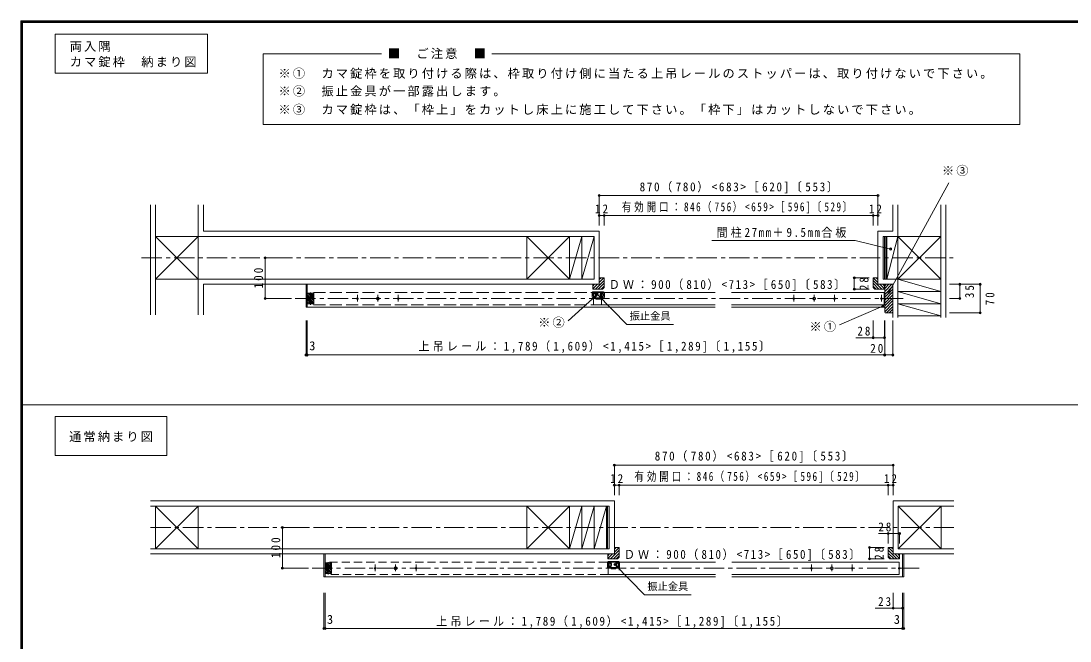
# Model space of a CAD drawing. Units: millimetres at full size, sheet at 1:10. Extents: x -2000 to 1900, y -1436 to 1392.
# Drawn here: x -2000 to 571, y -127 to 1392 of the extents above; entities that cross this region are included whole.
import ezdxf
from ezdxf.enums import TextEntityAlignment as Align

# ---------------------------------------------------------------- set-up
doc = ezdxf.new("R2010")
doc.units = ezdxf.units.MM
doc.header["$LTSCALE"] = 10
doc.header["$PDMODE"] = 32
doc.header["$PDSIZE"] = 5
for name, pattern in [('CHAIN1', [8, 5, -1, 1, -1]), ('DASHED2', [3, 2, -1]), ('DASHED3', [4, 3, -1])]:
    doc.linetypes.add(name, pattern=pattern)
for name, color, linetype, lineweight in [('0-1_通り芯', 4, 'CHAIN1', 9), ('0-2_柱', 7, 'Continuous', 9), ('0-3_仕上げ', 2, 'Continuous', 9), ('0-4_枠', 3, 'Continuous', 9), ('0-5_ケーシング', 3, 'Continuous', 9), ('0-6_扉', 6, 'Continuous', 9), ('0-7_金物', 7, 'Continuous', 9), ('0-A_文字', 7, 'Continuous', 9), ('0-B_寸法', 7, 'Continuous', 9), ('0-C_ハッチ', 3, 'Continuous', 9), ('0-D_穴', 7, 'Continuous', 9), ('F-1_図枠', 6, 'Continuous', 9)]:
    doc.layers.add(name, color=color, linetype=linetype, lineweight=lineweight)
doc.styles.add('ＭＳ ゴシック', font='')
doc.styles.get('ＭＳ ゴシック').set_extended_font_data('MS Gothic')

msp = doc.modelspace()

# ---------------------------------------------------------------- linework, layer by layer
at = {"layer": '0-1_通り芯'}
for p, q in [((-1704.54, 811.79), (284.33, 811.79)), ((-1175.53, 721.15), (-1175.53, 704.67)), ((-1125.53, 721.15), (-1125.53, 704.67)), ((-1075.53, 721.15), (-1075.53, 704.67)), ((-106.53, 721.15), (-106.53, 704.67)), ((-56.53, 721.15), (-56.53, 704.67)), ((-6.53, 721.15), (-6.53, 704.67)), ((108.47, 721.15), (108.47, 704.67)), ((-1328.09, 711.79), (163.56, 711.79)), ((-1683.03, 151.35), (286.17, 151.35)), ((-1132.03, 60.71), (-1132.03, 44.23)), ((-1082.03, 60.71), (-1082.03, 44.23)), ((-1032.03, 60.71), (-1032.03, 44.23)), ((-63.03, 60.71), (-63.03, 44.23)), ((-13.03, 60.71), (-13.03, 44.23)), ((36.97, 60.71), (36.97, 44.23)), ((-1286.81, 51.35), (200.56, 51.35))]:
    msp.add_line(p, q, dxfattribs=at)
at = {"layer": '0-2_柱'}
for p, q in [((-1670.53, 864.29), (-1565.53, 864.29)), ((-1670.53, 864.29), (-1565.53, 759.29)), ((-1670.53, 759.29), (-1565.53, 864.29)), ((-1565.53, 759.29), (-1565.53, 864.29)), ((-760.53, 864.29), (-655.53, 759.29)), ((-625.53, 864.29), (-655.53, 759.29)), ((-655.53, 864.29), (-655.53, 759.29)), ((-595.53, 864.29), (-625.53, 759.29)), ((-625.53, 864.29), (-625.53, 759.29)), ((148.97, 864.29), (253.97, 864.29)), ((148.97, 864.29), (253.97, 759.29)), ((148.97, 759.29), (253.97, 864.29)), ((148.97, 759.29), (148.97, 864.29)), ((-1670.53, 759.29), (-1565.53, 759.29)), ((253.97, 759.29), (148.97, 759.29)), ((148.97, 699.29), (253.97, 699.29)), ((253.97, 669.29), (148.97, 699.29)), ((148.97, 669.29), (253.97, 669.29)), ((-1670.53, 98.85), (-1565.53, 203.85)), ((-1565.53, 98.85), (-1565.53, 203.85)), ((-760.53, 203.85), (-655.53, 98.85)), ((-760.53, 98.85), (-655.53, 203.85)), ((-760.53, 203.85), (-760.53, 98.85)), ((-625.53, 203.85), (-655.53, 98.85)), ((-655.53, 203.85), (-655.53, 98.85)), ((-595.53, 203.85), (-625.53, 98.85)), ((-625.53, 203.85), (-625.53, 98.85)), ((-565.53, 203.85), (-595.53, 98.85)), ((-595.53, 203.85), (-595.53, 98.85)), ((-565.53, 203.85), (-565.53, 98.85)), ((-562.53, 203.85), (-562.53, 98.85)), ((149.47, 98.85), (254.47, 203.85)), ((149.47, 203.85), (254.47, 98.85)), ((254.47, 98.85), (254.47, 203.85))]:
    msp.add_line(p, q, dxfattribs=at)
for points in [[(-760.53, 864.29), (-760.53, 759.29), (-655.53, 864.29)], [(148.97, 864.29), (121.97, 759.29), (121.97, 864.29)], [(253.97, 699.29), (148.97, 729.29), (253.97, 729.29), (148.97, 759.29)], [(-1670.53, 98.85), (-1670.53, 203.85), (-1565.53, 98.85)]]:
    msp.add_lwpolyline(points, dxfattribs=at)
at = {"layer": '0-3_仕上げ'}
for p, q in [((-1683.03, 671.82), (-1683.03, 941.28)), ((-1670.53, 671.82), (-1670.53, 941.28)), ((-1565.53, 941.28), (-1565.53, 864.29)), ((-1553.03, 941.28), (-1553.03, 876.79)), ((136.47, 876.79), (136.47, 941.28)), ((148.97, 864.29), (148.97, 941.28)), ((253.97, 941.28), (253.97, 665.11)), ((266.47, 941.28), (266.47, 665.11)), ((-1553.03, 876.79), (-583.03, 876.79)), ((-583.03, 876.79), (-583.03, 746.79)), ((99.97, 876.79), (99.97, 746.79)), ((99.97, 876.79), (136.47, 876.79)), ((-1565.53, 864.29), (-595.53, 864.29)), ((-595.53, 864.29), (-595.53, 759.29)), ((112.47, 759.29), (112.47, 864.29)), ((112.47, 864.29), (148.97, 864.29)), ((115.97, 759.29), (115.97, 864.29)), ((118.97, 759.29), (118.97, 864.29)), ((-595.53, 759.29), (-1565.53, 759.29)), ((-1565.53, 671.82), (-1565.53, 759.29)), ((-583.03, 746.79), (-1553.03, 746.79)), ((-1553.03, 671.82), (-1553.03, 746.79)), ((99.97, 746.79), (136.97, 746.79)), ((112.47, 759.29), (148.97, 759.29)), ((136.47, 746.79), (136.47, 665.11)), ((148.97, 759.29), (148.97, 665.11)), ((-1683.03, 216.35), (-1427.4, 216.35)), ((136.97, 216.35), (136.97, 86.35)), ((136.97, 216.35), (286.17, 216.35)), ((-1683.03, 203.85), (-558.53, 203.85)), ((-558.53, 203.85), (-558.53, 98.85)), ((149.47, 203.85), (149.47, 98.85)), ((149.47, 203.85), (286.17, 203.85)), ((-1427.4, 98.85), (-1683.03, 98.85)), ((-558.53, 98.85), (-1427.4, 98.85)), ((136.97, 86.35), (286.17, 86.35)), ((149.47, 98.85), (286.17, 98.85))]:
    msp.add_line(p, q, dxfattribs=at)
msp.add_lwpolyline([(-1427.4, 216.35), (-546.03, 216.35), (-546.03, 86.35), (-1683.03, 86.35)], dxfattribs=at)
at = {"layer": '0-4_枠'}
for p, q in [((-1301.53, 746.79), (-1301.53, 690.79)), ((-1298.53, 746.79), (-1298.53, 690.79)), ((115.97, 734.79), (115.97, 746.79)), ((116.47, 678.2), (116.47, 746.79)), ((136.47, 676.79), (136.47, 746.79)), ((-1301.53, 690.79), (-299.03, 690.79)), ((-259.03, 690.79), (116.47, 690.79)), ((116.47, 678.2), (117.88, 676.79)), ((136.47, 676.79), (117.88, 676.79)), ((-1258.03, 86.35), (-1258.03, 30.35)), ((-1255.03, 86.35), (-1255.03, 30.35)), ((159.97, 30.35), (159.97, 86.35)), ((162.97, 30.35), (162.97, 86.35)), ((-1255.03, 64.35), (-1239.03, 64.35)), ((-1239.03, 64.35), (-1239.03, 38.35)), ((-1258.03, 30.35), (-298.53, 30.35)), ((-1255.03, 38.35), (-1239.03, 38.35)), ((-258.53, 30.35), (162.97, 30.35))]:
    msp.add_line(p, q, dxfattribs=at)
at = {"layer": '0-5_ケーシング'}
for p, q in [((-599.03, 734.79), (-599.03, 746.79)), ((-599.03, 746.79), (-583.03, 746.79)), ((87.97, 738.79), (87.97, 762.79)), ((87.97, 762.79), (99.97, 762.79)), ((99.97, 762.79), (99.97, 746.79)), ((99.97, 746.79), (136.97, 746.79)), ((-1298.53, 724.79), (-1282.53, 724.79)), ((-1282.53, 724.79), (-1282.53, 698.79)), ((-575.03, 734.79), (-599.03, 734.79)), ((-1298.53, 698.79), (-1282.53, 698.79)), ((-562.03, 86.35), (-546.03, 86.35)), ((-562.03, 74.35), (-562.03, 86.35)), ((-546.03, 102.35), (-534.03, 102.35)), ((-546.03, 86.35), (-546.03, 102.35)), ((-538.03, 74.35), (-534.03, 78.35)), ((-534.03, 78.35), (-534.03, 102.35)), ((124.97, 78.35), (124.97, 102.35)), ((124.97, 102.35), (136.97, 102.35)), ((136.97, 102.35), (136.97, 86.35)), ((136.97, 86.35), (152.97, 86.35)), ((152.97, 86.35), (152.97, 74.35)), ((-538.03, 74.35), (-562.03, 74.35))]:
    msp.add_line(p, q, dxfattribs=at)
for points in [[(-583.03, 746.79), (-583.03, 762.79), (-571.03, 762.79)], [(-575.03, 734.79), (-571.03, 738.79), (-571.03, 762.79)], [(87.97, 738.79), (91.97, 734.79), (115.97, 734.79)], [(124.97, 78.35), (128.97, 74.35), (152.97, 74.35)]]:
    msp.add_lwpolyline(points, dxfattribs=at)
at = {"layer": '0-6_扉', "linetype": 'DASHED3'}
for p, q in [((-533.53, 726.79), (-1290.53, 726.79)), ((-1290.53, 696.79), (-1290.53, 726.79)), ((-577.53, 726.79), (-577.53, 696.79)), ((-533.53, 696.79), (-1290.53, 696.79))]:
    msp.add_line(p, q, dxfattribs=at)
at = {"layer": '0-6_扉'}
for p, q in [((-597.53, 726.79), (-597.53, 696.79)), ((-299.03, 726.79), (-597.53, 726.79)), ((115.47, 726.79), (-259.03, 726.79)), ((115.47, 696.79), (115.47, 726.79)), ((-299.03, 696.79), (-597.53, 696.79)), ((115.47, 696.79), (-259.03, 696.79)), ((-1247.03, 66.35), (-1247.03, 36.35)), ((-561.03, 66.35), (-561.03, 36.35)), ((-298.53, 66.35), (-561.03, 66.35)), ((151.97, 66.35), (-258.53, 66.35)), ((151.97, 36.35), (151.97, 66.35)), ((-298.53, 36.35), (-561.03, 36.35)), ((151.97, 36.35), (-258.53, 36.35))]:
    msp.add_line(p, q, dxfattribs=at)
at = {"layer": '0-6_扉', "linetype": 'DASHED2'}
for p, q in [((-534.03, 66.35), (-1247.03, 66.35)), ((-534.03, 66.35), (-534.03, 36.35)), ((-561.03, 36.35), (-1247.03, 36.35))]:
    msp.add_line(p, q, dxfattribs=at)
at = {"layer": '0-7_金物'}
for p, q in [((-600.53, 726.29), (-600.53, 715.29)), ((-598.53, 728.29), (-572.53, 728.29)), ((-598.53, 719.29), (-598.53, 722.29)), ((-596.53, 719.29), (-596.53, 722.29)), ((-592.53, 722.29), (-592.53, 719.29)), ((-590.53, 719.29), (-590.53, 722.29)), ((-580.53, 722.29), (-580.53, 719.29)), ((-578.53, 719.29), (-578.53, 722.29)), ((-574.53, 722.29), (-574.53, 719.29)), ((-572.53, 722.29), (-572.53, 719.29)), ((-570.53, 715.29), (-570.53, 726.29)), ((-598.53, 713.29), (-572.53, 713.29)), ((-591.53, 712.79), (-591.53, 710.79)), ((-591.03, 710.29), (-580.03, 710.29)), ((-579.53, 712.79), (-579.53, 710.79)), ((-563.03, 65.85), (-563.03, 54.85)), ((-561.03, 67.85), (-535.03, 67.85)), ((-561.03, 58.85), (-561.03, 61.85)), ((-561.03, 52.85), (-535.03, 52.85)), ((-559.03, 58.85), (-559.03, 61.85)), ((-555.03, 61.85), (-555.03, 58.85)), ((-554.03, 52.35), (-554.03, 50.35)), ((-553.03, 58.85), (-553.03, 61.85)), ((-543.03, 61.85), (-543.03, 58.85)), ((-542.03, 52.35), (-542.03, 50.35)), ((-541.03, 58.85), (-541.03, 61.85)), ((-537.03, 61.85), (-537.03, 58.85)), ((-535.03, 61.85), (-535.03, 58.85)), ((-533.03, 54.85), (-533.03, 65.85)), ((-553.53, 49.85), (-542.53, 49.85))]:
    msp.add_line(p, q, dxfattribs=at)
for centre, radius, start, end in [((-598.53, 726.29), 2, 90, 180), ((-594.53, 722.29), 4, 0, 180), ((-594.53, 722.29), 2, 0, 180), ((-576.53, 722.29), 4, 0, 180), ((-576.53, 722.29), 2, 0, 180), ((-572.53, 726.29), 2, 0, 90), ((-598.53, 715.29), 2, 180, 270), ((-594.53, 719.29), 4, 180, 0), ((-594.53, 719.29), 2, 180, 0), ((-591.03, 712.79), 0.5, 90, 180), ((-591.03, 710.79), 0.5, 180, 270), ((-576.53, 719.29), 4, 180, 0), ((-580.03, 712.79), 0.5, 0, 90), ((-580.03, 710.79), 0.5, 270, 0), ((-576.53, 719.29), 2, 180, 0), ((-572.53, 715.29), 2, 270, 0), ((-561.03, 65.85), 2, 90, 180), ((-561.03, 54.85), 2, 180, 270), ((-557.03, 61.85), 4, 0, 180), ((-557.03, 58.85), 4, 180, 0), ((-557.03, 61.85), 2, 0, 180), ((-557.03, 58.85), 2, 180, 0), ((-553.53, 52.35), 0.5, 90, 180), ((-539.03, 61.85), 4, 0, 180), ((-539.03, 58.85), 4, 180, 0), ((-542.53, 52.35), 0.5, 0, 90), ((-539.03, 61.85), 2, 0, 180), ((-539.03, 58.85), 2, 180, 0), ((-535.03, 65.85), 2, 0, 90), ((-535.03, 54.85), 2, 270, 0), ((-553.53, 50.35), 0.5, 180, 270), ((-542.53, 50.35), 0.5, 270, 0)]:
    msp.add_arc(centre, radius, start, end, dxfattribs=at)
at = {"layer": '0-A_文字'}
for p, q in [((-1916.44, 1264.28), (-1916.44, 1359.29)), ((-1406.74, 1311.28), (-1116.76, 1311.28)), ((-1406.74, 1138.16), (-1406.74, 1311.28)), ((-845.85, 1311.28), (447.83, 1311.28)), ((447.83, 1311.28), (447.83, 1138.16)), ((447.83, 1138.16), (-1406.74, 1138.16)), ((126.93, 726.57), (273.35, 995.22)), ((-515.51, 648.33), (-588.06, 722.96)), ((-590.42, 719.51), (-659.57, 657.51)), ((112.02, 693.39), (5.98, 647.8)), ((-401.49, 648.33), (-515.51, 648.33)), ((-1916.44, 327.78), (-1916.44, 422.79)), ((-1916.44, 422.79), (-1642.66, 422.79)), ((-1642.66, 422.79), (-1642.66, 327.78)), ((-1642.66, 327.78), (-1916.44, 327.78)), ((-472.11, -13.91), (-544.66, 60.72)), ((-358.09, -13.91), (-472.11, -13.91))]:
    msp.add_line(p, q, dxfattribs=at)
for points in [[(-1916.44, 1359.29), (-1543.01, 1359.29), (-1543.01, 1264.28), (-1916.44, 1264.28)], [(130.92, 833.22), (43.72, 853.93), (-307.54, 853.93)]]:
    msp.add_lwpolyline(points, dxfattribs=at)
for p in [(130.92, 833.22), (-590.42, 719.51), (-588.06, 722.96), (126.93, 726.57), (112.02, 693.39), (-544.66, 60.72)]:
    msp.add_point(p, dxfattribs=at)
at = {"layer": '0-B_寸法', "color": 4}
for p, q in [((-583.03, 964.39), (99.97, 964.39)), ((-583.03, 964.39), (-583.03, 891.11)), ((99.97, 964.39), (99.97, 891.11)), ((-571.03, 915.53), (-583.03, 915.53)), ((-571.03, 915.53), (87.97, 915.53)), ((-571.03, 915.53), (-571.03, 891.11)), ((87.97, 915.53), (99.97, 915.53)), ((87.97, 915.53), (87.97, 891.11)), ((-1401.81, 811.79), (-1401.81, 711.79)), ((-1401.81, 811.79), (-1337.51, 811.79)), ((41.97, 762.79), (41.97, 734.79)), ((41.97, 762.79), (77.97, 762.79)), ((350.45, 746.79), (274.89, 746.79)), ((300.45, 711.79), (300.45, 746.79)), ((350.45, 746.79), (350.45, 676.79)), ((41.97, 734.79), (77.97, 734.79)), ((-1401.81, 711.79), (-1337.51, 711.79)), ((300.45, 711.79), (274.89, 711.79)), ((350.45, 676.79), (274.89, 676.79)), ((-1301.53, 573.68), (-1301.53, 658.41)), ((-1298.53, 573.68), (-1298.53, 658.41)), ((87.97, 616.05), (87.97, 658.41)), ((115.97, 616.05), (115.97, 658.41)), ((116.47, 573.68), (116.47, 658.41)), ((136.47, 573.68), (136.47, 658.41)), ((115.97, 616.05), (45.82, 616.05)), ((-1298.53, 573.68), (-1301.53, 573.68)), ((116.47, 573.68), (-1298.53, 573.68)), ((116.47, 573.68), (136.47, 573.68)), ((-546.03, 303.95), (-546.03, 230.67)), ((136.97, 303.95), (-546.03, 303.95)), ((136.97, 303.95), (136.97, 230.67)), ((124.97, 255.09), (-546.03, 255.09)), ((-534.03, 255.09), (-534.03, 230.67)), ((124.97, 255.09), (124.97, 230.67)), ((136.97, 255.09), (124.97, 255.09)), ((-1359.46, 151.35), (-1359.46, 51.35)), ((-1359.46, 151.35), (-1295.16, 151.35)), ((152.97, 136.35), (100.84, 136.35)), ((124.97, 136.35), (124.97, 112.35)), ((152.97, 136.35), (152.97, 112.35)), ((78.97, 102.35), (78.97, 74.35)), ((78.97, 102.35), (114.97, 102.35)), ((78.97, 74.35), (114.97, 74.35)), ((-1359.46, 51.35), (-1295.16, 51.35)), ((-1258.03, -96.34), (-1258.03, -8.88)), ((-1255.03, -96.34), (-1255.03, -8.88)), ((136.97, -46.36), (136.97, -8.88)), ((159.97, -96.34), (159.97, -8.88)), ((162.97, -96.34), (162.97, -8.88)), ((159.97, -46.36), (92.81, -46.36)), ((-1255.03, -96.34), (-1258.03, -96.34)), ((159.97, -96.34), (-1255.03, -96.34)), ((162.97, -96.34), (159.97, -96.34))]:
    msp.add_line(p, q, dxfattribs=at)
at = {"layer": '0-B_寸法'}
for p in [(-583.03, 964.39), (99.97, 964.39), (-583.03, 915.53), (-571.03, 915.53), (87.97, 915.53), (99.97, 915.53), (-1401.81, 811.79), (41.97, 762.79), (300.45, 746.79), (350.45, 746.79), (41.97, 734.79), (-1401.81, 711.79), (300.45, 711.79), (350.45, 676.79), (87.97, 616.05), (115.97, 616.05), (-1301.53, 573.68), (-1298.53, 573.68), (116.47, 573.68), (136.47, 573.68), (-546.03, 303.95), (136.97, 303.95), (-546.03, 255.09), (-534.03, 255.09), (124.97, 255.09), (136.97, 255.09), (-1359.46, 151.35), (124.97, 136.35), (152.97, 136.35), (78.97, 102.35), (-1359.46, 51.35), (78.97, 74.35), (136.97, -46.36), (159.97, -46.36), (-1258.03, -96.34), (-1255.03, -96.34), (159.97, -96.34), (162.97, -96.34)]:
    msp.add_point(p, dxfattribs=at)
at = {"layer": '0-C_ハッチ', "color": 4}
for p, q in [((-599.03, 742.41), (-594.65, 746.79)), ((-599.03, 735.34), (-587.58, 746.79)), ((-592.51, 734.79), (-571.03, 756.27)), ((-585.44, 734.79), (-571.03, 749.19)), ((-583.03, 758.41), (-578.65, 762.79)), ((-583.03, 751.34), (-571.58, 762.79)), ((87.97, 756.27), (109.44, 734.79)), ((87.97, 749.19), (102.37, 734.79)), ((88.52, 762.79), (99.97, 751.34)), ((95.59, 762.79), (99.97, 758.41)), ((104.52, 746.79), (115.97, 735.34)), ((111.59, 746.79), (115.97, 742.41)), ((119.85, 746.79), (116.47, 743.41)), ((133.99, 746.79), (116.47, 729.27)), ((126.92, 746.79), (116.47, 736.34)), ((-578.37, 734.79), (-571.03, 742.12)), ((87.97, 742.12), (95.3, 734.79)), ((136.47, 742.19), (116.47, 722.19)), ((136.47, 735.12), (116.47, 715.12)), ((136.47, 728.05), (116.47, 708.05)), ((136.47, 720.98), (116.47, 700.98)), ((136.47, 713.91), (116.47, 693.91)), ((136.47, 706.84), (116.47, 686.84)), ((136.47, 699.77), (116.47, 679.77)), ((136.47, 692.7), (120.56, 676.79)), ((136.47, 685.63), (127.63, 676.79)), ((136.47, 678.56), (134.7, 676.79)), ((-562.03, 74.9), (-550.58, 86.35)), ((-562.03, 81.97), (-557.65, 86.35)), ((-555.51, 74.35), (-534.03, 95.83)), ((-548.44, 74.35), (-534.03, 88.76)), ((-546.03, 90.9), (-534.58, 102.35)), ((-546.03, 97.97), (-541.65, 102.35)), ((-541.37, 74.35), (-534.03, 81.68)), ((124.97, 95.83), (146.44, 74.35)), ((124.97, 88.76), (139.37, 74.35)), ((124.97, 81.68), (132.3, 74.35)), ((125.52, 102.35), (136.97, 90.9)), ((132.59, 102.35), (136.97, 97.97)), ((141.52, 86.35), (152.97, 74.9)), ((148.59, 86.35), (152.97, 81.97))]:
    msp.add_line(p, q, dxfattribs=at)
at = {"layer": '0-C_ハッチ', "color": 7}
for p, q in [((-1298.53, 721.99), (-1282.53, 705.99)), ((-1297.09, 724.79), (-1282.53, 710.23)), ((-1292.85, 724.79), (-1282.53, 714.47)), ((-1288.61, 724.79), (-1282.53, 718.71)), ((-1284.36, 724.79), (-1282.53, 722.96)), ((-1298.53, 717.74), (-1282.53, 701.74)), ((-1298.53, 713.5), (-1283.82, 698.79)), ((-1298.53, 709.26), (-1288.06, 698.79)), ((-1298.53, 705.02), (-1292.31, 698.79)), ((-1298.53, 700.77), (-1296.55, 698.79)), ((-1255.03, 61.55), (-1239.03, 45.55)), ((-1255.03, 57.3), (-1239.03, 41.3)), ((-1255.03, 53.06), (-1240.32, 38.35)), ((-1253.59, 64.35), (-1239.03, 49.79)), ((-1249.35, 64.35), (-1239.03, 54.03)), ((-1245.11, 64.35), (-1239.03, 58.27)), ((-1240.86, 64.35), (-1239.03, 62.52)), ((-1255.03, 48.82), (-1244.56, 38.35)), ((-1255.03, 44.58), (-1248.81, 38.35)), ((-1255.03, 40.33), (-1253.05, 38.35))]:
    msp.add_line(p, q, dxfattribs=at)
at = {"layer": '0-C_ハッチ', "color": 5}
msp.add_circle((-1290.53, 711.79), 2, dxfattribs=at)
at = {"layer": '0-D_穴', "color": 5}
for centre, radius in [((-1175.53, 711.79), 2), ((-1125.53, 711.79), 3.5), ((-1075.53, 711.79), 2), ((-106.53, 711.79), 2), ((-56.53, 711.79), 3.5), ((-6.53, 711.79), 2), ((108.47, 711.79), 2), ((-1247.03, 51.35), 2), ((-1132.03, 51.35), 2), ((-1082.03, 51.35), 3.5), ((-1032.03, 51.35), 2), ((-63.03, 51.35), 2), ((-13.03, 51.35), 3.5), ((36.97, 51.35), 2), ((151.97, 51.35), 2)]:
    msp.add_circle(centre, radius, dxfattribs=at)
at = {"layer": 'F-1_図枠'}
for p, q in [((-2000, 1391.67), (-2000, -1401.67)), ((-2000, 1391.67), (1900, 1391.67)), ((-2000, 1390), (1900, 1390)), ((-2000, 1388.33), (1900, 1388.33)), ((-1998.33, 1391.67), (-1998.33, -1401.67)), ((-1996.67, 1391.67), (-1996.67, -1401.67)), ((-2000, 451.83), (747.8, 451.83))]:
    msp.add_line(p, q, dxfattribs=at)

# ---------------------------------------------------------------- texts
at = {"layer": '0-A_文字', "style": 'ＭＳ ゴシック'}
for p in [(-508.4, 654.55), (-465, -7.69)]:
    msp.add_text('振止金具', height=18.33, dxfattribs=at).set_placement(p, align=Align.BOTTOM_LEFT)
at = {"layer": '0-A_文字', "char_height": 21.99, "attachment_point": 7, "style": 'ＭＳ ゴシック'}
for s, insert in [('\\T1.17;両入隅', (-1880.57, 1316.09)), ('\\T1.17;■\u3000ご注意\u3000■', (-1101.05, 1298.87)), ('\\T1.17;カマ錠枠\u3000納まり図', (-1880.57, 1278.22)), ('\\T1.17;※①\u3000カマ錠枠を取り付ける際は、枠取り付け側に当たる上吊レールのストッパーは、取り付けないで下さい。', (-1368.96, 1249.76)), ('\\T1.17;※②\u3000振止金具が一部露出します。', (-1368.96, 1206.53)), ('\\T1.17;※③\u3000カマ錠枠は、「枠上」をカットし床上に施工して下さい。「枠下」はカットしないで下さい。', (-1368.96, 1161.32)), ('\\T1.17;※③', (256.75, 1011.64)), ('\\T1.27;\\W0.9;間柱27mm＋9.5mm合板', (-295.43, 860.59)), ('\\T1.28;\\W0.9;ＤＷ：900（810）<713>［650]〔583〕', (-559.57, 730.36)), ('\\T1.17;※②', (-732.68, 639.94)), ('\\T1.17;※①', (-67.87, 629.77)), ('\\T1.17;通常納まり図', (-1882.05, 360.28)), ('\\T1.28;\\W0.9;ＤＷ：900（810）<713>［650]〔583〕', (-522.53, 69.35))]:
    msp.add_mtext(s, dxfattribs=dict(at, insert=insert))
at = {"layer": '0-B_寸法', "style": 'ＭＳ ゴシック'}
for p in [(-1293.63, 578.68), (-1250.13, -91.34), (138.89, -91.34)]:
    msp.add_text('3', height=21.99, dxfattribs=at).set_placement(p, align=Align.BOTTOM_LEFT)
at = {"layer": '0-B_寸法', "char_height": 21.99, "attachment_point": 7, "style": 'ＭＳ ゴシック'}
for s, insert in [('\\T1.31;\\W0.9;870（780）<683>［620]〔553〕', (-484.03, 969.39)), ('\\T1.32;\\W0.75;有効開口：846（756）<659>［596]〔529〕', (-527.78, 920.53)), ('\\T1.36;\\W0.9;12', (-593.28, 920.53)), ('\\T1.36;\\W0.9;12', (77.72, 920.53)), ('\\T1.36;\\W0.9;28', (49.53, 621.05)), ('\\T1.29;\\W0.9;上吊レール：1,789（1,609）<1,415>［1,289]〔1,155〕', (-1026.03, 578.68)), ('\\T1.36;\\W0.9;20', (81.14, 578.68)), ('\\T1.31;\\W0.9;870（780）<683>［620]〔553〕', (-447.03, 310.15)), ('\\T1.32;\\W0.75;有効開口：846（756）<659>［596]〔529〕', (-496.78, 260.26)), ('\\T1.36;\\W0.9;12', (-556.28, 260.09)), ('\\T1.36;\\W0.9;12', (114.72, 260.09)), ('\\T1.36;\\W0.9;28', (100.84, 141.35)), ('\\T1.36;\\W0.9;23', (100.34, -41.36)), ('\\T1.29;\\W0.9;上吊レール：1,789（1,609）<1,415>［1,289]〔1,155〕', (-982.53, -94.87))]:
    msp.add_mtext(s, dxfattribs=dict(at, insert=insert))
at = {"layer": '0-B_寸法', "char_height": 21.99, "attachment_point": 7, "rotation": 90, "style": 'ＭＳ ゴシック'}
for s, insert in [('\\T1.38;\\W0.9;100', (-1406.81, 736.79)), ('\\T1.36;\\W0.9;28', (76.97, 732.54)), ('\\T1.36;\\W0.9;35', (335.45, 713.04)), ('\\T1.36;\\W0.9;70', (385.45, 695.54)), ('\\T1.38;\\W0.9;100', (-1364.46, 76.35)), ('\\T1.36;\\W0.9;28', (113.97, 72.1))]:
    msp.add_mtext(s, dxfattribs=dict(at, insert=insert))

doc.saveas('drawing.dxf')
